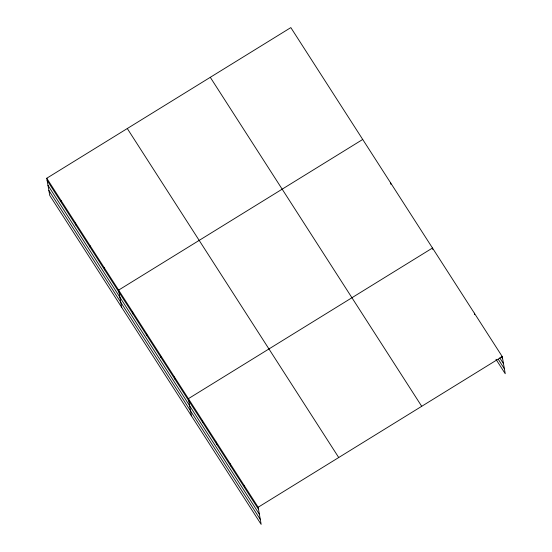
<?xml version="1.0" encoding="UTF-8"?>
<svg xmlns="http://www.w3.org/2000/svg" width="552" height="552" viewBox="0 0 552 552"><rect width="100%" height="100%" fill="white"/><g stroke="black" fill="none" stroke-linecap="round" stroke-linejoin="round"><path stroke-width="0.83" d="M46.747 178.248L258.17 507.24L261.165 524.4L49.742 195.408L46.747 178.248L290.835 27.6L502.258 356.592L505.252 373.752L495.951 359.276M362.719 139.456L118.632 290.104L121.626 307.271M258.17 507.24L502.258 356.592M501.237 356.557L502.637 358.731M499.781 357.896L503.5 363.685M498.346 359.387L504.39 368.791M210.284 77.314L421.714 406.306M127.291 128.533L338.721 457.525M47.12 180.387L258.543 509.379M47.983 185.348L259.412 514.333M48.873 190.454L260.302 519.446M474.354 313.163L474.603 314.592M432.74 249.449L432.492 248.02L188.398 398.675L191.392 415.835M390.63 182.885L390.878 184.306M244.219 485.525L244.591 487.664M230.26 463.811L230.639 465.95M216.308 442.097L216.681 444.236M202.356 420.389L202.729 422.528M174.446 376.961L174.818 379.1M160.494 355.246L160.867 357.385M146.535 333.532L146.908 335.671M132.583 311.818L132.956 313.957M104.252 267.734L104.625 269.873M89.872 245.364L90.252 247.503M75.5 222.994L75.872 225.133M61.12 200.624L61.493 202.763"/></g></svg>
